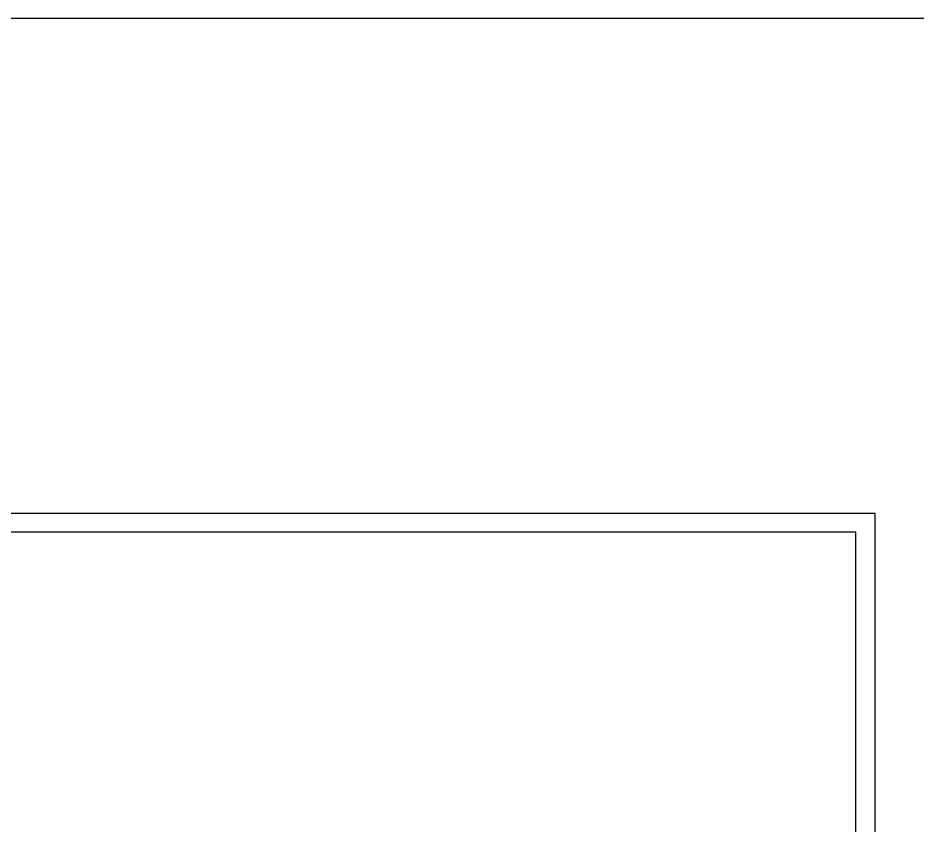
# Model space of a CAD drawing. Header units: millimetres. Extents: x -149347 to 251215, y -2929184 to -2541447.
# Drawn here: x -6474 to 15116, y -2560826 to -2541447 of the extents above; entities that cross this region are included whole.
import ezdxf

# ---------------------------------------------------------------- set-up
doc = ezdxf.new("R2010")
doc.units = ezdxf.units.MM

# ---------------------------------------------------------------- blocks, each defined once
blk = doc.blocks.new('mekteb')
at = {"color": 0, "lineweight": 25}
for p, q in [((99643, -1821466), (139843, -1821466)), ((139843, -1821466), (139843, -1849866))]:
    blk.add_line(p, q, dxfattribs=at)
at = {"color": 0, "lineweight": 25, "ltscale": 15}
for p, q in [((139343, -1821966), (101643, -1821966)), ((139343, -1849366), (139343, -1821966))]:
    blk.add_line(p, q, dxfattribs=at)

msp = doc.modelspace()

# ---------------------------------------------------------------- linework, layer by layer
at = {"color": 3, "lineweight": 30, "ltscale": 15}
msp.add_lwpolyline([(-91597.80098, -2541447.34864), (251214.7936, -2541447.34864), (251214.7936, -2929183.96085), (-91597.80098, -2929183.96085)], close=True, dxfattribs=at)

# ---------------------------------------------------------------- block references
at = {"lineweight": 15, "xscale": 0.921676330974804, "yscale": 0.921676330974804, "zscale": 0.921676330974804}
msp.add_blockref('mekteb', (-114808.40342, -874519.4486), dxfattribs=at)

doc.saveas('drawing.dxf')
